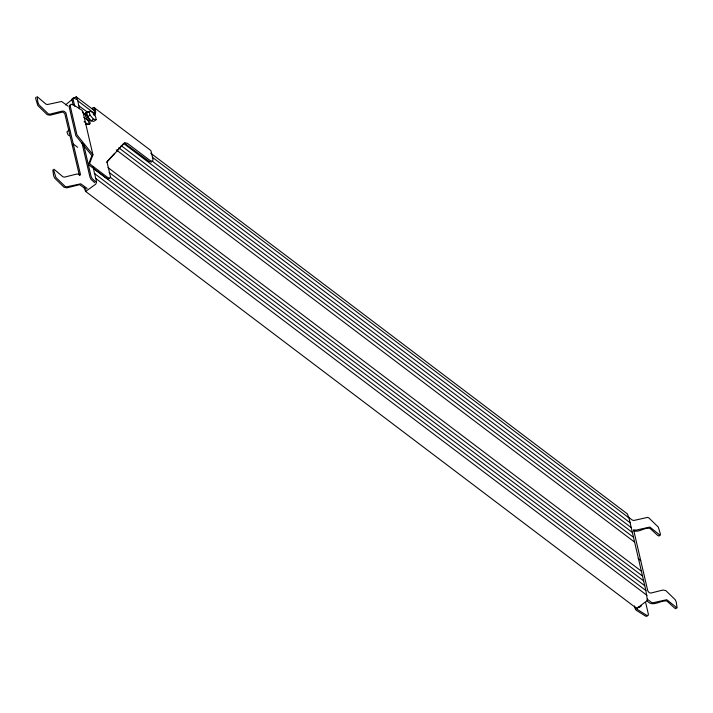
<?xml version="1.0" encoding="UTF-8"?>
<svg xmlns="http://www.w3.org/2000/svg" width="713" height="713" viewBox="0 0 713 713"><rect width="100%" height="100%" fill="white"/><g stroke="black" fill="none" stroke-linecap="round" stroke-linejoin="round"><path stroke-width="1.07" d="M82.761 112.431L82.057 110.265L73.475 104.873L70.881 104.241L70.266 106.166L76.951 134.864L92.94 154.819L89.776 163.108L90.052 164.133L107.485 177.323L109.526 178.259L110.301 177.697L110.346 176.298L107.306 163.215L107.467 161.512L124.713 142.653L127.413 143.34L150.149 160.541L152.502 161.361L153.01 159.516L150.987 150.799L150.033 149.908L93.973 107.494L92.307 108.091M647.039 616.442L645.39 616.005L636.076 610.15L635.372 607.984M94.161 115.524L94.615 112.502L93.849 109.205L92.538 109.053M659.293 534.955L659.062 536.096L657.725 535.436L649.98 528.386C644.552 526.978 639.053 532.923 633.688 530.748M676.191 607.583L675.969 608.733L674.623 608.064L666.887 601.014C660.354 599.99 652.297 607.85 647.065 600.702M35.9 97.316L35.65 98.421L37.816 105.542L47.21 114.677L50.07 115.212L62.717 112.039L64.767 113.527L79.419 175.425M52.798 169.952L53.68 175.897L54.714 178.17L64.117 187.305L66.977 187.84L79.615 184.667L86.086 189.248M640.773 606.772L641.067 605.578M72.254 98.519L71.933 99.668L73.189 105.052M69.794 105.061L69.188 106.986L75.863 135.684L91.852 155.639L88.697 163.928L88.965 164.953L106.397 178.143L108.438 179.079L109.214 178.517M94.74 113.643L77.877 100.881L78.671 105.684L87.877 112.44M79 105.729L79.393 108.786M645.889 590.551L644.757 585.712L93.653 168.669L94.446 173.473L645.889 590.551L647.457 600.391L636.745 608.474L85.631 191.441L83.956 187.367M94.776 173.509L95.578 178.321L647.012 595.391M95.907 178.357L96.531 182.43L95.676 184.221L85.631 191.441M152.422 157.297L628.991 517.923L644.757 585.712M85.756 112.485L84.918 113.875C85.266 117.805 89.116 120.354 89.143 124.338M65.489 104.9L72.031 99.597M106.38 162.332L114.624 153.313M116.879 150.853L123.625 143.473L124.722 143.34L149.062 161.361L151.423 162.181M73.715 98.332L76.202 96.816L93.956 110.248M89.125 111.406L86.888 113.091L87.735 116.727L91.219 120.862L93.858 121.362L96.086 119.677C96.21 116.237 93.76 112.93 90.756 111.415L89.125 111.406L89.963 115.043L93.439 119.178L96.086 119.677M69.553 129.383L66.906 131.967L67.993 134.757L69.313 135.755M87.735 116.727L89.963 115.043M91.219 120.862L93.439 119.178M72.316 144.917L73.403 144.097L77.655 147.315M640.14 560.739L640.684 560.329L638.135 558.395M85.783 124.347L89.517 124.214L90.23 123.518C90.203 119.534 86.353 116.985 86.006 113.055L86.843 111.665L89.063 112.333M93.305 114.588L95.239 114.704L95.702 111.683L94.927 108.385L93.973 107.494M77.877 100.881L76.202 96.816M93.653 168.669L92.913 166.887M628.991 517.923L627.315 513.85L150.755 153.224M638.188 607.039L639.686 607.592M76.541 99.517L73.341 97.699L73.02 98.849L74.776 106.38M627.939 516.773L632.279 520.062L633.875 520.454L647.6 517.388L648.883 517.941L658.295 527.076L660.452 534.197L660.22 535.338L649.855 527.067L636.13 530.133L633.581 529.821L647.778 590.836L649.187 592.69L650.782 593.082L662.93 590.043L665.79 590.578L675.202 599.704L676.227 601.986L677.127 607.966L666.753 599.704L653.037 602.761L651.441 602.378L647.092 599.089M152.662 161.468L630.114 522.763M82.788 112.583L86.344 115.265M123.616 143.473L631.237 527.611M83.92 117.422L88.359 120.782M121.192 145.63L632.369 532.451M68.02 106.112L61.639 101.487L47.548 104.499L46.113 104.232L37.058 96.558L37.932 102.503L38.974 104.784L48.368 113.92L49.803 114.187L61.951 111.148L63.894 111.175L65.854 112.707L80.498 174.605L80.355 175.042L78.537 174.115L76.594 174.088L64.446 177.127L63.02 176.86L53.956 169.186L53.707 170.291L55.872 177.412L65.275 186.548L66.701 186.815L80.792 183.802L87.173 188.428M84.161 121.593L87.708 124.285M118.768 147.787L633.492 537.29M116.344 149.944L634.623 542.13M108.02 167.573L641.379 571.184M109.142 172.421L642.511 576.024M110.274 177.261L643.634 580.872M95.694 181.833L92.155 178.553L91.05 176.325L83.537 144.044M94.615 182.653L91.068 179.373L89.963 177.145L81.95 142.707M636.246 608.073L636.745 608.474M636.727 608.198L637.083 609.276L646.397 615.132L648.046 615.569L648.402 614.33L645.675 602.61M634.588 605.943L635.336 609.178M82.797 111.237L92.94 154.819"/></g></svg>
